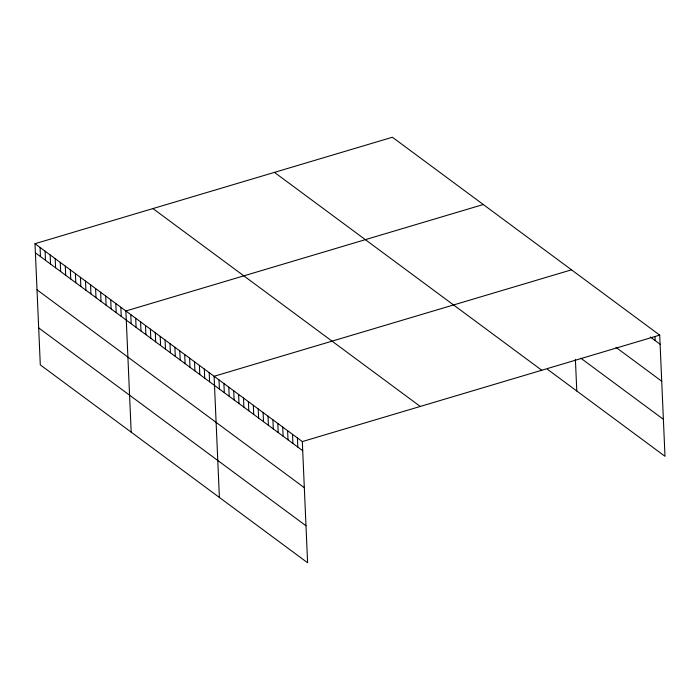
<?xml version="1.0" encoding="UTF-8"?>
<svg xmlns="http://www.w3.org/2000/svg" width="700" height="700" viewBox="0 0 700 700"><rect width="100%" height="100%" fill="white"/><g stroke="black" fill="none" stroke-linecap="round" stroke-linejoin="round"><path stroke-width="1.05" d="M35 243.705L302.312 441.578L307.606 562.756L40.294 364.884L35 243.705L392.394 137.244L659.706 335.116L665 456.295L547.383 369.233M483.28 204.523L125.886 310.984L131.18 432.154M571.497 269.824L214.104 376.285L219.389 497.455M302.312 441.578L659.706 335.116M650.309 336.998L660.109 344.251M615.983 347.366L661.719 381.229M580.886 358.251L663.39 419.317M274.453 172.375L541.774 370.248M152.941 208.574L420.254 406.446M35.403 252.84L302.715 450.713M37.012 289.817L304.325 487.69M38.675 327.906L305.996 525.779M655.034 336.569L655.209 340.629M575.4 359.301L576.782 390.994M297.412 437.955L297.815 447.09M292.512 434.324L292.915 443.459M287.613 430.692L288.015 439.828M282.713 427.07L283.115 436.205M277.812 423.439L278.215 432.574M272.912 419.816L273.306 428.951M268.012 416.185L268.406 425.32M263.113 412.554L263.506 421.689M258.213 408.931L258.606 418.066M253.312 405.3L253.706 414.435M248.404 401.678L248.806 410.812M243.504 398.046L243.906 407.181M238.604 394.424L239.006 403.55M233.704 390.793L234.106 399.928M228.804 387.161L229.206 396.296M223.904 383.539L224.306 392.674M219.004 379.908L219.398 389.043M209.204 372.654L209.597 381.789M204.304 369.023L204.697 378.158M199.404 365.4L199.798 374.535M194.495 361.769L194.898 370.904M189.595 358.146L189.998 367.281M184.695 354.515L185.097 363.65M179.795 350.884L180.197 360.019M174.895 347.261L175.298 356.396M169.995 343.63L170.398 352.765M165.095 340.007L165.489 349.142M160.195 336.376L160.589 345.511M155.295 332.745L155.689 341.88M150.395 329.123L150.789 338.257M145.495 325.491L145.889 334.626M140.586 321.869L140.989 331.004M135.686 318.238L136.089 327.373M130.786 314.606L131.189 323.741M120.837 307.248L121.24 316.382M115.789 303.511L116.191 312.646M110.74 299.766L111.142 308.901M105.691 296.03L106.085 305.165M100.642 292.294L101.036 301.429M95.594 288.558L95.987 297.692M90.545 284.821L90.939 293.956M85.496 281.085L85.89 290.22M80.447 277.34L80.841 286.475M75.399 273.604L75.793 282.739M70.341 269.868L70.744 279.002M65.293 266.131L65.695 275.266M60.244 262.395L60.646 271.53M55.195 258.659L55.597 267.794M50.146 254.914L50.549 264.049M45.097 251.178L45.5 260.312M40.049 247.441L40.451 256.576"/></g></svg>
